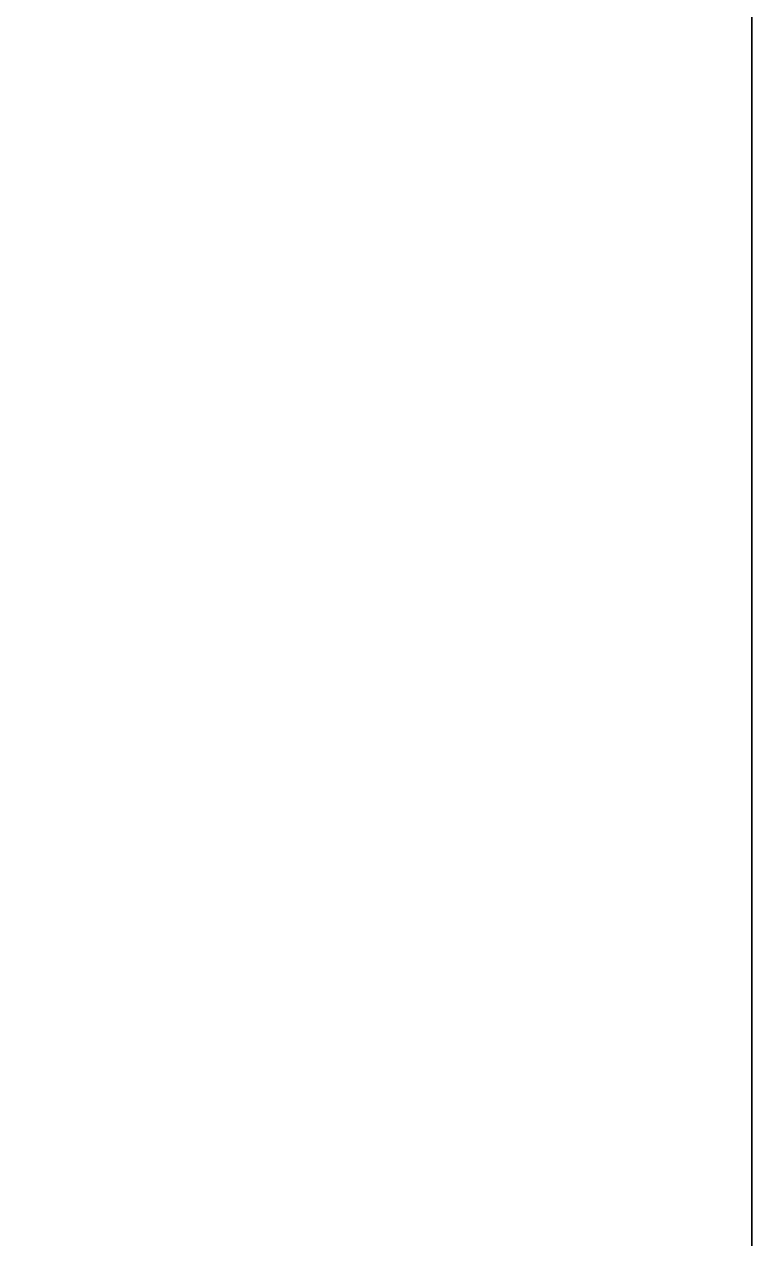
# Model space of a CAD drawing. Header units: millimetres. Extents: x -23600 to 58751, y -29611 to 36794.
# Drawn here: x 7814.7 to 7847.6, y -6707.3 to -6652.3 of the extents above; entities that cross this region are included whole.
import ezdxf

# ---------------------------------------------------------------- set-up
doc = ezdxf.new("R2010")
doc.units = ezdxf.units.MM
for name, color, linetype, lineweight in [('A-GLAZ-CWMG', 51, 'Continuous', 9), ('A-WALL', 113, 'Continuous', 9), ('A-WALL-PATT', 111, 'Continuous', 25)]:
    doc.layers.add(name, color=color, linetype=linetype, lineweight=lineweight)

# ---------------------------------------------------------------- blocks, each defined once
blk = doc.blocks.new('Rectangular Mullion - 50 x 150mm-197338-01 - Entry Level')
at = {"layer": 'A-GLAZ-CWMG', "lineweight": 25}
blk.add_line((0, -75), (0, 75), dxfattribs=at)

msp = doc.modelspace()

# ---------------------------------------------------------------- hatches: boundary and pattern name
at = {"layer": 'A-WALL-PATT', "lineweight": 9}
h = msp.add_hatch(dxfattribs=at)
h.set_pattern_fill('FP_54', color=256, style=0, pattern_type=2)
h.set_pattern_definition([(50, (0, 0), (728.737, -63.756), [76.2, -838.2]), (355, (0, 0), (-140.97, 764.23), [60.96, -670.56]), (100.451, (60.7, -5.3), (587.77, 700.467), [64.76, -712.36]), (46.184, (0, 203.2), (1084.32, -168.17), [114.3, -1257.3]), (96.636, (90.4, 189.2), (949.61, 989.71), [97.14, -1068.54]), (351.184, (0, 203.2), (949.62, 989.7), [91.44, -1005.84]), (21, (101.6, 152.4), (606.458, -409.06), [76.2, -838.2]), (326, (101.6, 152.4), (247.21, 736.753), [60.96, -670.56]), (71.451, (152.14, 118.3), (853.67, 327.685), [64.76, -712.36]), (37.5, (0, 0), (12.355, 338.22), [33.528, -628.904, 33.528, -647.192, -673.1]), (37.5, (0, 0), (12.355, 338.22), [-1343.152, 33.528, -639.572]), (7.5, (0, 0), (267.279, 400.722), [33.528, -354.584, 33.528, -613.664, -256.54]), (7.5, (0, 0), (267.279, 400.722), [-1035.304, 33.528, -223.012]), (327.5, (-226.57, 0), (542.363, -22.915), [33.528, -220.472, 33.528, -758.952, -1051.56]), (327.5, (-226.57, 0), (542.363, -22.915), [-1046.48, 33.528, -1018.032]), (317.5, (-328.17, 0), (592.517, 101.707), [33.528, -296.672, 33.528, -492.76, -746.76]), (317.5, (-328.17, 0), (592.517, 101.707), [-856.49, 33.53, -713.23])])
h.paths.add_polyline_path([(7847.601, -6796.361), (7847.601, -6571.361), (6447.601, -6571.361), (6447.601, -6796.361), (6732.408, -6796.361)], flags=0)

# ---------------------------------------------------------------- linework, layer by layer
at = {"layer": 'A-WALL', "lineweight": 25}
msp.add_line((7847.601, -6796.361), (7847.601, -6571.361), dxfattribs=at)

# ---------------------------------------------------------------- block references
at = {"layer": 'A-GLAZ-CWMG', "rotation": 180}
msp.add_blockref('Rectangular Mullion - 50 x 150mm-197338-01 - Entry Level', (7847.601, -6683.861), dxfattribs=at)

doc.saveas('drawing.dxf')
